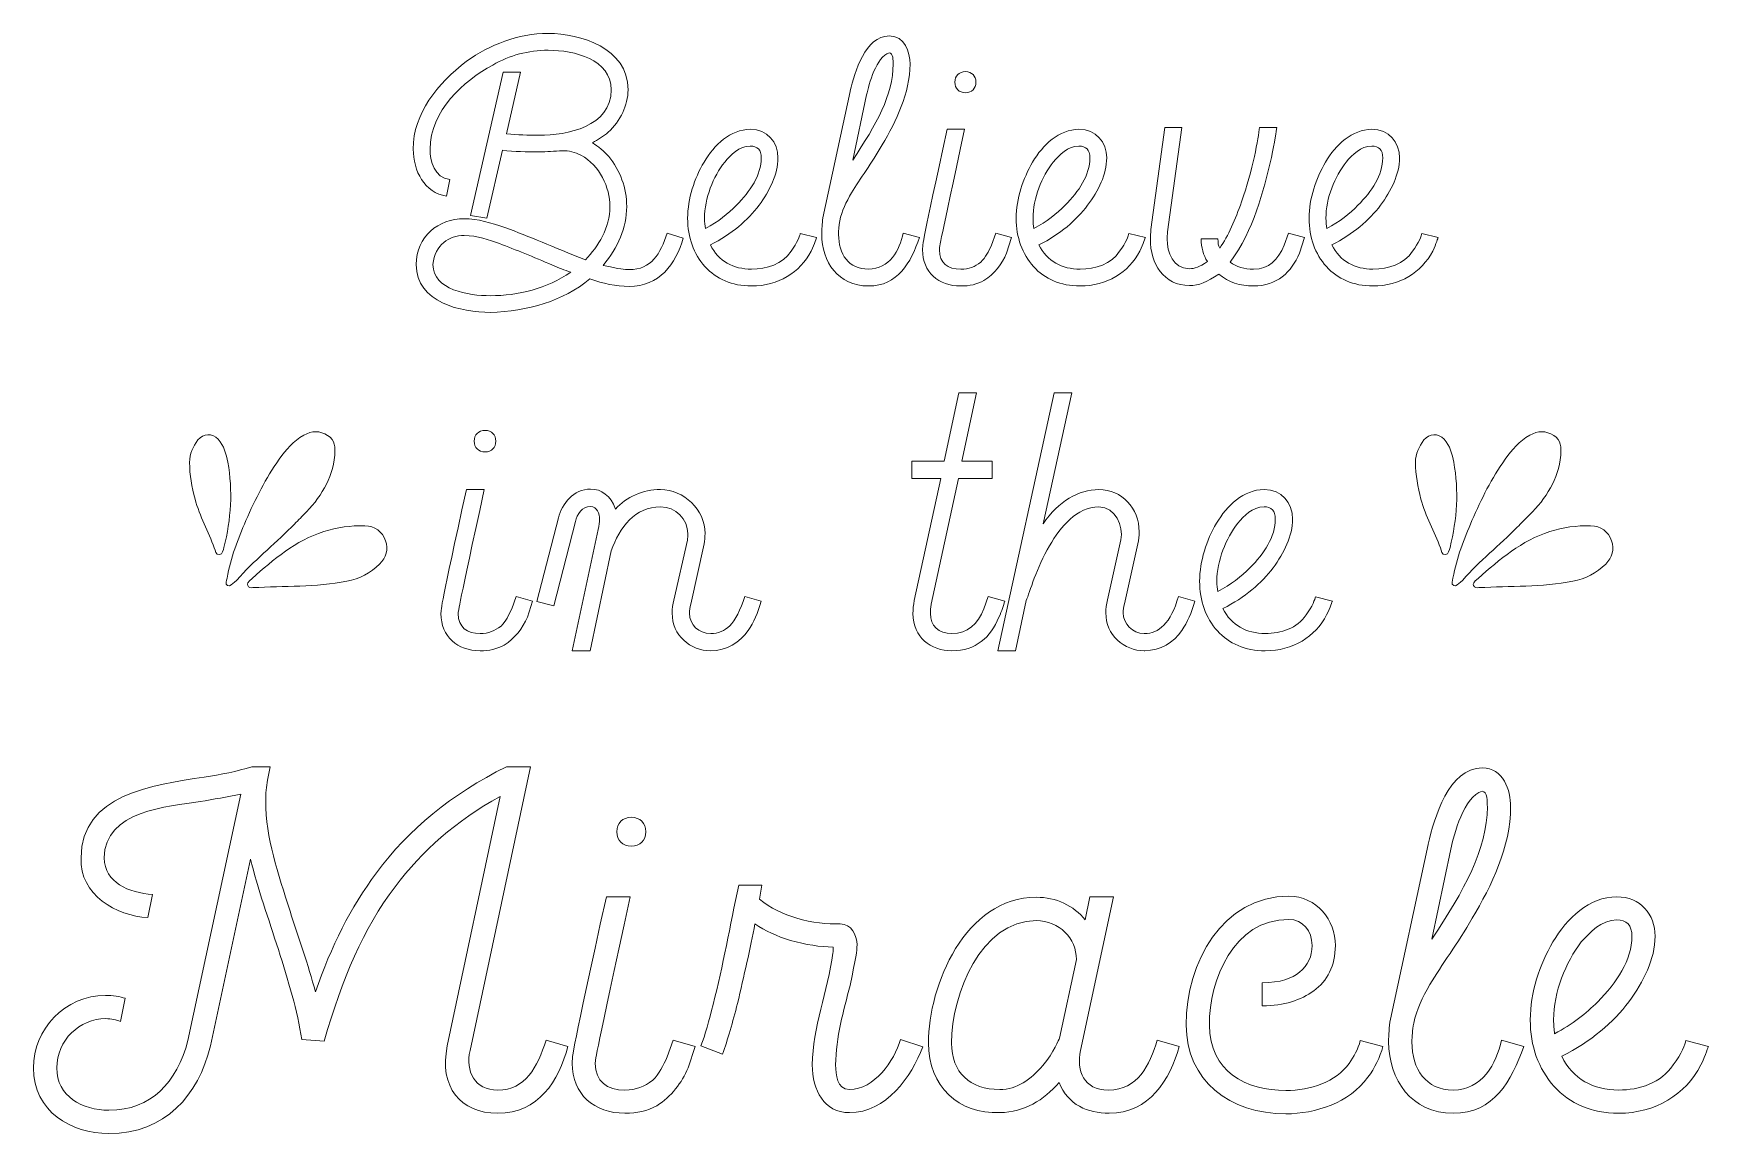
# Model space of a CAD drawing. Header units: inches. Extents: x 1.3 to 12.9, y -15.7 to -2.3.
# Drawn here: x 1.38 to 12.74, y -9.79 to -2.33 of the extents above; entities that cross this region are included whole.
import ezdxf

# ---------------------------------------------------------------- set-up
doc = ezdxf.new("R2010")
doc.units = ezdxf.units.IN
doc.header["$MEASUREMENT"] = 0
doc.layers.add('Layer 1', color=7, linetype='Continuous')

# ---------------------------------------------------------------- blocks, each defined once
blk = doc.blocks.new('block 2')
at = {"layer": 'Layer 1', "lineweight": 0}
for points, knots in [([(4.183, -3.434), (4.183, -3.434), (4.206, -3.32), (4.206, -3.32), (4.101, -3.311), (4.072, -3.194), (4.072, -3.115), (4.072, -2.858), (4.3, -2.65), (4.497, -2.545), (4.611, -2.479), (4.739, -2.445), (4.873, -2.445), (5.049, -2.445), (5.3, -2.505), (5.3, -2.713), (5.3, -2.964), (5.001, -3.021), (4.81, -3.021), (4.739, -3.021), (4.665, -3.018), (4.591, -3.012), (4.591, -3.012), (4.685, -2.593), (4.685, -2.593), (4.685, -2.593), (4.568, -2.593), (4.568, -2.593), (4.568, -2.593), (4.346, -3.565), (4.346, -3.565), (4.346, -3.565), (4.457, -3.584), (4.457, -3.584), (4.457, -3.584), (4.562, -3.123), (4.562, -3.123), (4.645, -3.132), (4.727, -3.134), (4.81, -3.134), (4.864, -3.134), (4.915, -3.129), (4.969, -3.126), (5.015, -3.123), (5.052, -3.137), (5.095, -3.157), (5.223, -3.226), (5.291, -3.374), (5.291, -3.505), (5.291, -3.65), (5.214, -3.772), (5.126, -3.866), (4.901, -3.778), (4.747, -3.707), (4.579, -3.647), (4.485, -3.616), (4.397, -3.587), (4.303, -3.587), (4.129, -3.587), (3.978, -3.707), (3.978, -3.898), (3.978, -4.157), (4.286, -4.222), (4.48, -4.222), (4.733, -4.214), (4.975, -4.146), (5.155, -3.995), (5.246, -4.026), (5.331, -4.046), (5.422, -4.046), (5.622, -4.046), (5.741, -3.895), (5.787, -3.718), (5.787, -3.718), (5.679, -3.684), (5.679, -3.684), (5.633, -3.824), (5.573, -3.932), (5.422, -3.932), (5.391, -3.932), (5.357, -3.929), (5.246, -3.903), (5.345, -3.781), (5.405, -3.65), (5.405, -3.505), (5.405, -3.379), (5.36, -3.257), (5.283, -3.166), (5.251, -3.129), (5.214, -3.097), (5.172, -3.072), (5.209, -3.052), (5.246, -3.029), (5.28, -3.001), (5.362, -2.924), (5.414, -2.818), (5.414, -2.713), (5.414, -2.428), (5.089, -2.331), (4.873, -2.331), (4.668, -2.331), (4.477, -2.408), (4.32, -2.519), (4.121, -2.673), (3.958, -2.872), (3.958, -3.115), (3.958, -3.263), (4.035, -3.411), (4.183, -3.434)], [0, 0, 0, 0, 1, 1, 1, 2, 2, 2, 3, 3, 3, 4, 4, 4, 5, 5, 5, 6, 6, 6, 7, 7, 7, 8, 8, 8, 9, 9, 9, 10, 10, 10, 11, 11, 11, 12, 12, 12, 13, 13, 13, 14, 14, 14, 15, 15, 15, 16, 16, 16, 17, 17, 17, 18, 18, 18, 19, 19, 19, 20, 20, 20, 21, 21, 21, 22, 22, 22, 23, 23, 23, 24, 24, 24, 25, 25, 25, 26, 26, 26, 27, 27, 27, 28, 28, 28, 29, 29, 29, 30, 30, 30, 31, 31, 31, 32, 32, 32, 33, 33, 33, 34, 34, 34, 35, 35, 35, 36, 36, 36, 36]), ([(4.48, -4.109), (4.334, -4.109), (4.092, -4.071), (4.092, -3.898), (4.104, -3.761), (4.203, -3.701), (4.303, -3.701), (4.394, -3.701), (4.471, -3.73), (4.542, -3.755), (4.653, -3.798), (4.773, -3.846), (4.901, -3.901), (4.944, -3.921), (4.984, -3.935), (5.026, -3.949), (4.864, -4.06), (4.67, -4.109), (4.48, -4.109)], [0, 0, 0, 0, 1, 1, 1, 2, 2, 2, 3, 3, 3, 4, 4, 4, 5, 5, 5, 6, 6, 6, 6])]:
    blk.add_open_spline(points, degree=3, knots=knots, dxfattribs=at)
blk = doc.blocks.new('block 3')
at = {"layer": 'Layer 1', "lineweight": 0}
for points, knots in [([(6.251, -4.043), (6.433, -4.043), (6.579, -3.952), (6.655, -3.807), (6.681, -3.752), (6.69, -3.718), (6.692, -3.715), (6.692, -3.715), (6.581, -3.687), (6.581, -3.687), (6.579, -3.701), (6.561, -3.752), (6.519, -3.807), (6.462, -3.895), (6.354, -3.929), (6.251, -3.929), (6.129, -3.929), (6.026, -3.875), (5.972, -3.764), (6.117, -3.693), (6.225, -3.596), (6.302, -3.496), (6.373, -3.396), (6.43, -3.288), (6.43, -3.174), (6.43, -3.069), (6.359, -2.981), (6.242, -2.981), (6.109, -2.981), (5.998, -3.086), (5.929, -3.203), (5.864, -3.314), (5.818, -3.451), (5.818, -3.584), (5.818, -3.715), (5.858, -3.824), (5.935, -3.912), (6.012, -3.995), (6.117, -4.043), (6.251, -4.043)], [0, 0, 0, 0, 1, 1, 1, 2, 2, 2, 3, 3, 3, 4, 4, 4, 5, 5, 5, 6, 6, 6, 7, 7, 7, 8, 8, 8, 9, 9, 9, 10, 10, 10, 11, 11, 11, 12, 12, 12, 13, 13, 13, 13]), ([(6.069, -3.203), (6.111, -3.154), (6.166, -3.095), (6.242, -3.095), (6.291, -3.095), (6.317, -3.12), (6.317, -3.174), (6.317, -3.291), (6.242, -3.402), (6.148, -3.496), (6.092, -3.553), (6.026, -3.607), (5.938, -3.653), (5.935, -3.633), (5.932, -3.61), (5.932, -3.584), (5.932, -3.448), (5.992, -3.302), (6.069, -3.203)], [0, 0, 0, 0, 1, 1, 1, 2, 2, 2, 3, 3, 3, 4, 4, 4, 5, 5, 5, 6, 6, 6, 6])]:
    blk.add_open_spline(points, degree=3, knots=knots, dxfattribs=at)
blk = doc.blocks.new('block 4')
at = {"layer": 'Layer 1', "lineweight": 0}
for points, knots in [([(7.043, -4.043), (7.245, -4.043), (7.328, -3.886), (7.39, -3.715), (7.39, -3.715), (7.279, -3.684), (7.279, -3.684), (7.256, -3.801), (7.185, -3.929), (7.043, -3.929), (6.909, -3.929), (6.841, -3.827), (6.841, -3.693), (6.841, -3.667), (6.843, -3.636), (6.849, -3.602), (6.863, -3.533), (6.892, -3.476), (6.929, -3.411), (6.986, -3.317), (7.066, -3.209), (7.137, -3.086), (7.231, -2.927), (7.325, -2.736), (7.325, -2.539), (7.325, -2.457), (7.291, -2.348), (7.185, -2.348), (7.02, -2.348), (6.952, -2.593), (6.92, -2.721), (6.92, -2.721), (6.92, -2.724), (6.92, -2.724), (6.92, -2.724), (6.735, -3.582), (6.735, -3.582), (6.729, -3.621), (6.727, -3.659), (6.727, -3.693), (6.727, -3.878), (6.838, -4.043), (7.043, -4.043)], [0, 0, 0, 0, 1, 1, 1, 2, 2, 2, 3, 3, 3, 4, 4, 4, 5, 5, 5, 6, 6, 6, 7, 7, 7, 8, 8, 8, 9, 9, 9, 10, 10, 10, 11, 11, 11, 12, 12, 12, 13, 13, 13, 14, 14, 14, 14]), ([(7.031, -2.747), (7.046, -2.679), (7.097, -2.485), (7.185, -2.462), (7.211, -2.462), (7.211, -2.516), (7.211, -2.539), (7.211, -2.747), (7.097, -2.949), (6.937, -3.189), (6.937, -3.189), (7.031, -2.747), (7.031, -2.747)], [0, 0, 0, 0, 1, 1, 1, 2, 2, 2, 3, 3, 3, 4, 4, 4, 4])]:
    blk.add_open_spline(points, degree=3, knots=knots, dxfattribs=at)
blk = doc.blocks.new('block 5')
at = {"layer": 'Layer 1', "lineweight": 0}
for points, knots in [([(8.478, -4.043), (8.66, -4.043), (8.806, -3.952), (8.883, -3.807), (8.908, -3.752), (8.917, -3.718), (8.92, -3.715), (8.92, -3.715), (8.808, -3.687), (8.808, -3.687), (8.806, -3.701), (8.789, -3.752), (8.746, -3.807), (8.689, -3.895), (8.581, -3.929), (8.478, -3.929), (8.356, -3.929), (8.253, -3.875), (8.199, -3.764), (8.344, -3.693), (8.452, -3.596), (8.529, -3.496), (8.601, -3.396), (8.658, -3.288), (8.658, -3.174), (8.658, -3.069), (8.586, -2.981), (8.47, -2.981), (8.336, -2.981), (8.225, -3.086), (8.156, -3.203), (8.091, -3.314), (8.045, -3.451), (8.045, -3.584), (8.045, -3.715), (8.085, -3.824), (8.162, -3.912), (8.239, -3.995), (8.344, -4.043), (8.478, -4.043)], [0, 0, 0, 0, 1, 1, 1, 2, 2, 2, 3, 3, 3, 4, 4, 4, 5, 5, 5, 6, 6, 6, 7, 7, 7, 8, 8, 8, 9, 9, 9, 10, 10, 10, 11, 11, 11, 12, 12, 12, 13, 13, 13, 13]), ([(8.296, -3.203), (8.339, -3.154), (8.393, -3.095), (8.47, -3.095), (8.518, -3.095), (8.544, -3.12), (8.544, -3.174), (8.544, -3.291), (8.47, -3.402), (8.376, -3.496), (8.319, -3.553), (8.253, -3.607), (8.165, -3.653), (8.162, -3.633), (8.159, -3.61), (8.159, -3.584), (8.159, -3.448), (8.219, -3.302), (8.296, -3.203)], [0, 0, 0, 0, 1, 1, 1, 2, 2, 2, 3, 3, 3, 4, 4, 4, 5, 5, 5, 6, 6, 6, 6])]:
    blk.add_open_spline(points, degree=3, knots=knots, dxfattribs=at)
blk = doc.blocks.new('block 6')
at = {"layer": 'Layer 1', "lineweight": 0}
for points, knots in [([(10.463, -4.043), (10.645, -4.043), (10.791, -3.952), (10.868, -3.807), (10.893, -3.752), (10.902, -3.718), (10.905, -3.715), (10.905, -3.715), (10.793, -3.687), (10.793, -3.687), (10.791, -3.701), (10.774, -3.752), (10.731, -3.807), (10.674, -3.895), (10.566, -3.929), (10.463, -3.929), (10.341, -3.929), (10.238, -3.875), (10.184, -3.764), (10.329, -3.693), (10.437, -3.596), (10.514, -3.496), (10.586, -3.396), (10.643, -3.288), (10.643, -3.174), (10.643, -3.069), (10.571, -2.981), (10.455, -2.981), (10.321, -2.981), (10.21, -3.086), (10.141, -3.203), (10.076, -3.314), (10.03, -3.451), (10.03, -3.584), (10.03, -3.715), (10.07, -3.824), (10.147, -3.912), (10.224, -3.995), (10.329, -4.043), (10.463, -4.043)], [0, 0, 0, 0, 1, 1, 1, 2, 2, 2, 3, 3, 3, 4, 4, 4, 5, 5, 5, 6, 6, 6, 7, 7, 7, 8, 8, 8, 9, 9, 9, 10, 10, 10, 11, 11, 11, 12, 12, 12, 13, 13, 13, 13]), ([(10.281, -3.203), (10.324, -3.154), (10.378, -3.095), (10.455, -3.095), (10.503, -3.095), (10.529, -3.12), (10.529, -3.174), (10.529, -3.291), (10.455, -3.402), (10.361, -3.496), (10.304, -3.553), (10.238, -3.607), (10.15, -3.653), (10.147, -3.633), (10.144, -3.61), (10.144, -3.584), (10.144, -3.448), (10.204, -3.302), (10.281, -3.203)], [0, 0, 0, 0, 1, 1, 1, 2, 2, 2, 3, 3, 3, 4, 4, 4, 5, 5, 5, 6, 6, 6, 6])]:
    blk.add_open_spline(points, degree=3, knots=knots, dxfattribs=at)
blk = doc.blocks.new('block 7')
at = {"layer": 'Layer 1', "lineweight": 0}
for points, knots in [([(9.733, -6.399), (9.607, -6.399), (9.502, -6.343), (9.446, -6.229), (9.596, -6.156), (9.707, -6.056), (9.786, -5.954), (9.859, -5.851), (9.918, -5.74), (9.918, -5.623), (9.918, -5.514), (9.845, -5.423), (9.725, -5.423), (9.587, -5.423), (9.473, -5.532), (9.402, -5.652), (9.335, -5.766), (9.288, -5.907), (9.288, -6.044), (9.288, -6.179), (9.329, -6.291), (9.408, -6.381), (9.487, -6.466), (9.596, -6.516), (9.733, -6.516), (9.921, -6.516), (10.07, -6.422), (10.149, -6.273), (10.176, -6.217), (10.185, -6.182), (10.188, -6.179), (10.188, -6.179), (10.073, -6.15), (10.073, -6.15), (10.07, -6.165), (10.053, -6.217), (10.009, -6.273), (9.95, -6.364), (9.839, -6.399), (9.733, -6.399)], [0, 0, 0, 0, 1, 1, 1, 2, 2, 2, 3, 3, 3, 4, 4, 4, 5, 5, 5, 6, 6, 6, 7, 7, 7, 8, 8, 8, 9, 9, 9, 10, 10, 10, 11, 11, 11, 12, 12, 12, 13, 13, 13, 13]), ([(9.411, -6.115), (9.408, -6.094), (9.405, -6.071), (9.405, -6.044), (9.405, -5.904), (9.467, -5.754), (9.546, -5.652), (9.59, -5.602), (9.645, -5.54), (9.725, -5.54), (9.774, -5.54), (9.801, -5.567), (9.801, -5.623), (9.801, -5.743), (9.725, -5.857), (9.628, -5.954), (9.569, -6.012), (9.502, -6.068), (9.411, -6.115)], [0, 0, 0, 0, 1, 1, 1, 2, 2, 2, 3, 3, 3, 4, 4, 4, 5, 5, 5, 6, 6, 6, 6])]:
    blk.add_open_spline(points, degree=3, knots=knots, dxfattribs=at)
blk = doc.blocks.new('block 8')
at = {"layer": 'Layer 1', "lineweight": 0}
for points, knots in [([(9.15, -9.198), (9.15, -9.198), (9, -9.155), (9, -9.155), (8.949, -9.324), (8.87, -9.494), (8.67, -9.494), (8.5, -9.494), (8.453, -9.364), (8.481, -9.226), (8.481, -9.226), (8.705, -8.184), (8.705, -8.184), (8.705, -8.184), (8.544, -8.184), (8.544, -8.184), (8.544, -8.184), (8.512, -8.341), (8.512, -8.341), (8.438, -8.243), (8.312, -8.187), (8.182, -8.187), (7.698, -8.187), (7.45, -8.785), (7.45, -9.175), (7.45, -9.47), (7.655, -9.659), (7.934, -9.647), (8.103, -9.643), (8.229, -9.564), (8.335, -9.442), (8.398, -9.596), (8.528, -9.651), (8.674, -9.651), (8.949, -9.651), (9.087, -9.423), (9.15, -9.198)], [0, 0, 0, 0, 1, 1, 1, 2, 2, 2, 3, 3, 3, 4, 4, 4, 5, 5, 5, 6, 6, 6, 7, 7, 7, 8, 8, 8, 9, 9, 9, 10, 10, 10, 11, 11, 11, 12, 12, 12, 12]), ([(8.339, -9.143), (8.335, -9.147), (8.3, -9.238), (8.225, -9.328), (8.146, -9.423), (8.048, -9.49), (7.934, -9.49), (7.729, -9.49), (7.607, -9.375), (7.607, -9.175), (7.607, -8.844), (7.804, -8.345), (8.182, -8.345), (8.335, -8.345), (8.453, -8.467), (8.453, -8.608), (8.453, -8.608), (8.339, -9.143), (8.339, -9.143)], [0, 0, 0, 0, 1, 1, 1, 2, 2, 2, 3, 3, 3, 4, 4, 4, 5, 5, 5, 6, 6, 6, 6])]:
    blk.add_open_spline(points, degree=3, knots=knots, dxfattribs=at)
blk = doc.blocks.new('block 9')
at = {"layer": 'Layer 1', "lineweight": 0}
for points, knots in [([(10.849, -8.778), (10.927, -8.648), (11.038, -8.498), (11.136, -8.329), (11.266, -8.109), (11.396, -7.845), (11.396, -7.574), (11.396, -7.46), (11.348, -7.31), (11.203, -7.31), (10.975, -7.31), (10.88, -7.649), (10.837, -7.826), (10.837, -7.826), (10.837, -7.83), (10.837, -7.83), (10.837, -7.83), (10.581, -9.014), (10.581, -9.014), (10.573, -9.069), (10.569, -9.12), (10.569, -9.167), (10.569, -9.423), (10.723, -9.651), (11.006, -9.651), (11.285, -9.651), (11.4, -9.434), (11.486, -9.198), (11.486, -9.198), (11.333, -9.155), (11.333, -9.155), (11.301, -9.316), (11.203, -9.494), (11.006, -9.494), (10.821, -9.494), (10.727, -9.352), (10.727, -9.167), (10.727, -9.132), (10.731, -9.088), (10.739, -9.041), (10.758, -8.947), (10.798, -8.868), (10.849, -8.778)], [0, 0, 0, 0, 1, 1, 1, 2, 2, 2, 3, 3, 3, 4, 4, 4, 5, 5, 5, 6, 6, 6, 7, 7, 7, 8, 8, 8, 9, 9, 9, 10, 10, 10, 11, 11, 11, 12, 12, 12, 13, 13, 13, 14, 14, 14, 14]), ([(10.99, -7.861), (11.01, -7.767), (11.081, -7.499), (11.203, -7.468), (11.238, -7.468), (11.238, -7.542), (11.238, -7.574), (11.238, -7.861), (11.081, -8.14), (10.861, -8.471), (10.861, -8.471), (10.99, -7.861), (10.99, -7.861)], [0, 0, 0, 0, 1, 1, 1, 2, 2, 2, 3, 3, 3, 4, 4, 4, 4])]:
    blk.add_open_spline(points, degree=3, knots=knots, dxfattribs=at)
blk = doc.blocks.new('block 10')
at = {"layer": 'Layer 1', "lineweight": 0}
for points, knots in [([(11.683, -8.49), (11.592, -8.644), (11.529, -8.833), (11.529, -9.018), (11.529, -9.198), (11.584, -9.348), (11.691, -9.47), (11.797, -9.584), (11.942, -9.651), (12.127, -9.651), (12.379, -9.651), (12.58, -9.525), (12.686, -9.324), (12.721, -9.25), (12.733, -9.202), (12.737, -9.198), (12.737, -9.198), (12.583, -9.159), (12.583, -9.159), (12.58, -9.179), (12.556, -9.25), (12.497, -9.324), (12.418, -9.446), (12.269, -9.494), (12.127, -9.494), (11.958, -9.494), (11.816, -9.419), (11.742, -9.265), (11.942, -9.167), (12.092, -9.033), (12.198, -8.896), (12.296, -8.758), (12.375, -8.608), (12.375, -8.451), (12.375, -8.305), (12.277, -8.184), (12.115, -8.184), (11.93, -8.184), (11.777, -8.329), (11.683, -8.49)], [0, 0, 0, 0, 1, 1, 1, 2, 2, 2, 3, 3, 3, 4, 4, 4, 5, 5, 5, 6, 6, 6, 7, 7, 7, 8, 8, 8, 9, 9, 9, 10, 10, 10, 11, 11, 11, 12, 12, 12, 13, 13, 13, 13]), ([(12.115, -8.341), (12.182, -8.341), (12.218, -8.376), (12.218, -8.451), (12.218, -8.612), (12.115, -8.766), (11.986, -8.896), (11.907, -8.974), (11.816, -9.049), (11.694, -9.112), (11.691, -9.084), (11.687, -9.053), (11.687, -9.018), (11.687, -8.829), (11.769, -8.628), (11.875, -8.49), (11.934, -8.424), (12.009, -8.341), (12.115, -8.341)], [0, 0, 0, 0, 1, 1, 1, 2, 2, 2, 3, 3, 3, 4, 4, 4, 5, 5, 5, 6, 6, 6, 6])]:
    blk.add_open_spline(points, degree=3, knots=knots, dxfattribs=at)

msp = doc.modelspace()

# ---------------------------------------------------------------- linework, layer by layer
at = {"layer": 'Layer 1', "lineweight": 0}
for points, knots in [([(7.629, -2.662), (7.629, -2.619), (7.658, -2.59), (7.701, -2.59), (7.743, -2.59), (7.772, -2.619), (7.772, -2.662), (7.772, -2.704), (7.743, -2.733), (7.701, -2.733), (7.658, -2.733), (7.629, -2.704), (7.629, -2.662)], [0, 0, 0, 0, 1, 1, 1, 2, 2, 2, 3, 3, 3, 4, 4, 4, 4]), ([(7.41, -3.798), (7.41, -3.77), (7.41, -3.741), (7.578, -2.981), (7.578, -2.981), (7.695, -2.981), (7.695, -2.981), (7.527, -3.758), (7.524, -3.778), (7.524, -3.798), (7.524, -3.889), (7.581, -3.929), (7.669, -3.929), (7.726, -3.929), (7.763, -3.912), (7.806, -3.881), (7.837, -3.849), (7.857, -3.809), (7.877, -3.767), (7.877, -3.767), (7.906, -3.684), (7.906, -3.684), (7.906, -3.684), (8.014, -3.715), (8.014, -3.715), (8.014, -3.715), (7.98, -3.821), (7.98, -3.821), (7.948, -3.892), (7.897, -3.963), (7.826, -4.006), (7.78, -4.032), (7.729, -4.043), (7.669, -4.043), (7.518, -4.043), (7.41, -3.949), (7.41, -3.798)], [0, 0, 0, 0, 1, 1, 1, 2, 2, 2, 3, 3, 3, 4, 4, 4, 5, 5, 5, 6, 6, 6, 7, 7, 7, 8, 8, 8, 9, 9, 9, 10, 10, 10, 11, 11, 11, 12, 12, 12, 12]), ([(8.954, -3.724), (8.954, -3.704), (8.957, -3.684), (8.957, -3.661), (8.957, -3.661), (9.053, -2.969), (9.053, -2.969), (9.053, -2.969), (9.167, -2.969), (9.167, -2.969), (9.167, -2.969), (9.07, -3.676), (9.07, -3.676), (9.07, -3.696), (9.068, -3.71), (9.068, -3.724), (9.068, -3.815), (9.105, -3.926), (9.219, -3.926), (9.253, -3.926), (9.287, -3.915), (9.341, -3.878), (9.313, -3.832), (9.298, -3.781), (9.298, -3.724), (9.298, -3.724), (9.412, -3.724), (9.412, -3.724), (9.412, -3.75), (9.415, -3.77), (9.424, -3.787), (9.483, -3.704), (9.529, -3.59), (9.572, -3.473), (9.649, -3.26), (9.686, -3.035), (9.694, -2.969), (9.694, -2.969), (9.811, -2.969), (9.811, -2.969), (9.808, -2.989), (9.797, -3.069), (9.774, -3.171), (9.72, -3.411), (9.654, -3.661), (9.495, -3.881), (9.538, -3.912), (9.589, -3.929), (9.654, -3.929), (9.757, -3.929), (9.819, -3.866), (9.862, -3.767), (9.862, -3.767), (9.891, -3.684), (9.891, -3.684), (9.891, -3.684), (9.999, -3.715), (9.999, -3.715), (9.999, -3.715), (9.965, -3.821), (9.965, -3.821), (9.911, -3.949), (9.811, -4.043), (9.654, -4.043), (9.56, -4.043), (9.483, -4.017), (9.418, -3.963), (9.338, -4.017), (9.284, -4.04), (9.219, -4.04), (9.045, -4.04), (8.954, -3.892), (8.954, -3.724)], [0, 0, 0, 0, 1, 1, 1, 2, 2, 2, 3, 3, 3, 4, 4, 4, 5, 5, 5, 6, 6, 6, 7, 7, 7, 8, 8, 8, 9, 9, 9, 10, 10, 10, 11, 11, 11, 12, 12, 12, 13, 13, 13, 14, 14, 14, 15, 15, 15, 16, 16, 16, 17, 17, 17, 18, 18, 18, 19, 19, 19, 20, 20, 20, 21, 21, 21, 22, 22, 22, 23, 23, 23, 24, 24, 24, 24]), ([(7.776, -4.767), (7.776, -4.767), (7.676, -5.23), (7.676, -5.23), (7.676, -5.23), (7.882, -5.23), (7.882, -5.23), (7.882, -5.23), (7.882, -5.347), (7.882, -5.347), (7.882, -5.347), (7.653, -5.347), (7.653, -5.347), (7.653, -5.347), (7.468, -6.2), (7.468, -6.2), (7.468, -6.2), (7.468, -6.203), (7.468, -6.203), (7.466, -6.223), (7.463, -6.244), (7.463, -6.264), (7.463, -6.346), (7.518, -6.399), (7.609, -6.399), (7.717, -6.399), (7.782, -6.335), (7.826, -6.232), (7.826, -6.232), (7.855, -6.147), (7.855, -6.147), (7.855, -6.147), (7.967, -6.179), (7.967, -6.179), (7.958, -6.211), (7.949, -6.244), (7.928, -6.288), (7.87, -6.425), (7.773, -6.516), (7.609, -6.516), (7.466, -6.516), (7.345, -6.425), (7.345, -6.264), (7.345, -6.235), (7.348, -6.206), (7.354, -6.176), (7.354, -6.176), (7.533, -5.347), (7.533, -5.347), (7.533, -5.347), (7.337, -5.347), (7.337, -5.347), (7.337, -5.347), (7.337, -5.23), (7.337, -5.23), (7.337, -5.23), (7.556, -5.23), (7.556, -5.23), (7.556, -5.23), (7.656, -4.767), (7.656, -4.767), (7.656, -4.767), (7.776, -4.767), (7.776, -4.767)], [0, 0, 0, 0, 1, 1, 1, 2, 2, 2, 3, 3, 3, 4, 4, 4, 5, 5, 5, 6, 6, 6, 7, 7, 7, 8, 8, 8, 9, 9, 9, 10, 10, 10, 11, 11, 11, 12, 12, 12, 13, 13, 13, 14, 14, 14, 15, 15, 15, 16, 16, 16, 17, 17, 17, 18, 18, 18, 19, 19, 19, 20, 20, 20, 21, 21, 21, 21]), ([(9.168, -6.378), (9.109, -6.461), (9.024, -6.513), (8.916, -6.516), (8.916, -6.516), (8.913, -6.516), (8.913, -6.516), (8.775, -6.516), (8.652, -6.408), (8.652, -6.258), (8.652, -6.232), (8.655, -6.203), (8.664, -6.17), (8.664, -6.17), (8.755, -5.763), (8.755, -5.763), (8.769, -5.672), (8.722, -5.54), (8.605, -5.54), (8.456, -5.54), (8.345, -5.675), (8.271, -5.804), (8.183, -5.954), (8.136, -6.118), (8.113, -6.176), (8.113, -6.176), (8.04, -6.516), (8.04, -6.516), (8.04, -6.516), (7.92, -6.516), (7.92, -6.516), (7.92, -6.516), (8.303, -4.767), (8.303, -4.767), (8.303, -4.767), (8.421, -4.767), (8.421, -4.767), (8.421, -4.767), (8.227, -5.655), (8.227, -5.655), (8.33, -5.502), (8.468, -5.423), (8.605, -5.423), (8.761, -5.423), (8.878, -5.549), (8.878, -5.71), (8.878, -5.737), (8.875, -5.763), (8.869, -5.79), (8.869, -5.79), (8.778, -6.197), (8.778, -6.197), (8.772, -6.22), (8.769, -6.241), (8.769, -6.258), (8.772, -6.332), (8.831, -6.399), (8.913, -6.399), (8.963, -6.399), (9.007, -6.381), (9.045, -6.343), (9.086, -6.302), (9.118, -6.238), (9.144, -6.147), (9.144, -6.147), (9.256, -6.179), (9.256, -6.179), (9.232, -6.258), (9.206, -6.323), (9.168, -6.378)], [0, 0, 0, 0, 1, 1, 1, 2, 2, 2, 3, 3, 3, 4, 4, 4, 5, 5, 5, 6, 6, 6, 7, 7, 7, 8, 8, 8, 9, 9, 9, 10, 10, 10, 11, 11, 11, 12, 12, 12, 13, 13, 13, 14, 14, 14, 15, 15, 15, 16, 16, 16, 17, 17, 17, 18, 18, 18, 19, 19, 19, 20, 20, 20, 21, 21, 21, 22, 22, 22, 23, 23, 23, 23]), ([(2.479, -5.488), (2.456, -5.406), (2.443, -5.324), (2.442, -5.239), (2.442, -5.182), (2.465, -5.131), (2.499, -5.087), (2.534, -5.041), (2.597, -5.04), (2.637, -5.081), (2.676, -5.126), (2.69, -5.183), (2.701, -5.238), (2.737, -5.432), (2.723, -5.624), (2.675, -5.815), (2.67, -5.834), (2.666, -5.861), (2.645, -5.864), (2.62, -5.866), (2.617, -5.837), (2.61, -5.819), (2.569, -5.708), (2.511, -5.604), (2.479, -5.488)], [0, 0, 0, 0, 1, 1, 1, 2, 2, 2, 3, 3, 3, 4, 4, 4, 5, 5, 5, 6, 6, 6, 7, 7, 7, 8, 8, 8, 8]), ([(2.696, -6.023), (2.721, -5.887), (2.769, -5.759), (2.824, -5.633), (2.888, -5.488), (2.958, -5.346), (3.05, -5.217), (3.095, -5.153), (3.146, -5.095), (3.216, -5.055), (3.27, -5.023), (3.326, -5.023), (3.378, -5.056), (3.429, -5.087), (3.43, -5.14), (3.426, -5.191), (3.41, -5.354), (3.327, -5.483), (3.214, -5.595), (3.186, -5.623), (3.159, -5.651), (3.132, -5.679), (3.011, -5.8), (2.875, -5.907), (2.763, -6.037), (2.758, -6.042), (2.752, -6.047), (2.747, -6.05), (2.732, -6.06), (2.719, -6.083), (2.7, -6.073), (2.68, -6.063), (2.693, -6.04), (2.696, -6.023)], [0, 0, 0, 0, 1, 1, 1, 2, 2, 2, 3, 3, 3, 4, 4, 4, 5, 5, 5, 6, 6, 6, 7, 7, 7, 8, 8, 8, 9, 9, 9, 10, 10, 10, 11, 11, 11, 11]), ([(4.445, -5.168), (4.401, -5.168), (4.371, -5.139), (4.371, -5.095), (4.371, -5.051), (4.401, -5.022), (4.445, -5.022), (4.489, -5.022), (4.518, -5.051), (4.518, -5.095), (4.518, -5.139), (4.489, -5.168), (4.445, -5.168)], [0, 0, 0, 0, 1, 1, 1, 2, 2, 2, 3, 3, 3, 4, 4, 4, 4]), ([(10.946, -5.081), (10.985, -5.126), (11, -5.183), (11.01, -5.238), (11.047, -5.432), (11.032, -5.624), (10.985, -5.815), (10.98, -5.834), (10.975, -5.861), (10.954, -5.864), (10.929, -5.866), (10.926, -5.837), (10.92, -5.819), (10.878, -5.708), (10.82, -5.604), (10.788, -5.488), (10.765, -5.406), (10.752, -5.324), (10.751, -5.239), (10.751, -5.182), (10.774, -5.131), (10.808, -5.087), (10.843, -5.041), (10.906, -5.04), (10.946, -5.081)], [0, 0, 0, 0, 1, 1, 1, 2, 2, 2, 3, 3, 3, 4, 4, 4, 5, 5, 5, 6, 6, 6, 7, 7, 7, 8, 8, 8, 8]), ([(11.005, -6.023), (11.03, -5.887), (11.079, -5.759), (11.134, -5.633), (11.197, -5.488), (11.267, -5.346), (11.359, -5.217), (11.405, -5.153), (11.456, -5.095), (11.525, -5.055), (11.58, -5.023), (11.635, -5.023), (11.688, -5.056), (11.738, -5.087), (11.74, -5.14), (11.735, -5.191), (11.72, -5.354), (11.636, -5.483), (11.523, -5.595), (11.495, -5.623), (11.468, -5.651), (11.441, -5.679), (11.32, -5.8), (11.184, -5.907), (11.072, -6.037), (11.067, -6.042), (11.062, -6.047), (11.056, -6.05), (11.041, -6.06), (11.029, -6.083), (11.01, -6.073), (10.989, -6.063), (11.002, -6.04), (11.005, -6.023)], [0, 0, 0, 0, 1, 1, 1, 2, 2, 2, 3, 3, 3, 4, 4, 4, 5, 5, 5, 6, 6, 6, 7, 7, 7, 8, 8, 8, 9, 9, 9, 10, 10, 10, 11, 11, 11, 11]), ([(4.319, -5.423), (4.319, -5.423), (4.439, -5.423), (4.439, -5.423), (4.266, -6.223), (4.263, -6.244), (4.263, -6.264), (4.263, -6.358), (4.322, -6.399), (4.412, -6.399), (4.471, -6.399), (4.509, -6.381), (4.553, -6.349), (4.585, -6.317), (4.606, -6.276), (4.626, -6.232), (4.626, -6.232), (4.656, -6.147), (4.656, -6.147), (4.656, -6.147), (4.767, -6.179), (4.767, -6.179), (4.767, -6.179), (4.732, -6.288), (4.732, -6.288), (4.7, -6.361), (4.647, -6.434), (4.574, -6.478), (4.527, -6.504), (4.474, -6.516), (4.412, -6.516), (4.257, -6.516), (4.146, -6.42), (4.146, -6.264), (4.146, -6.235), (4.146, -6.206), (4.319, -5.423)], [0, 0, 0, 0, 1, 1, 1, 2, 2, 2, 3, 3, 3, 4, 4, 4, 5, 5, 5, 6, 6, 6, 7, 7, 7, 8, 8, 8, 9, 9, 9, 10, 10, 10, 11, 11, 11, 12, 12, 12, 12]), ([(5.974, -6.516), (5.836, -6.516), (5.713, -6.411), (5.713, -6.261), (5.713, -6.229), (5.716, -6.2), (5.725, -6.173), (5.725, -6.173), (5.816, -5.766), (5.816, -5.766), (5.816, -5.766), (5.816, -5.763), (5.816, -5.763), (5.819, -5.754), (5.819, -5.74), (5.819, -5.722), (5.819, -5.625), (5.737, -5.54), (5.634, -5.54), (5.461, -5.54), (5.356, -5.678), (5.3, -5.839), (5.3, -5.839), (5.157, -6.516), (5.157, -6.516), (5.157, -6.516), (5.036, -6.516), (5.036, -6.516), (5.036, -6.516), (5.212, -5.693), (5.212, -5.693), (5.218, -5.666), (5.221, -5.643), (5.221, -5.623), (5.221, -5.59), (5.204, -5.538), (5.16, -5.538), (5.104, -5.538), (5.069, -5.59), (5.057, -5.64), (5.057, -5.64), (4.91, -6.211), (4.91, -6.211), (4.91, -6.211), (4.796, -6.182), (4.796, -6.182), (4.796, -6.182), (4.943, -5.614), (4.943, -5.614), (4.966, -5.52), (5.045, -5.42), (5.16, -5.42), (5.233, -5.42), (5.297, -5.464), (5.329, -5.555), (5.403, -5.473), (5.514, -5.423), (5.634, -5.423), (5.79, -5.423), (5.936, -5.558), (5.936, -5.722), (5.936, -5.746), (5.933, -5.769), (5.93, -5.792), (5.93, -5.792), (5.839, -6.2), (5.839, -6.2), (5.833, -6.223), (5.831, -6.244), (5.831, -6.261), (5.831, -6.34), (5.892, -6.399), (5.974, -6.399), (6.024, -6.399), (6.068, -6.381), (6.103, -6.346), (6.141, -6.308), (6.176, -6.241), (6.206, -6.147), (6.206, -6.147), (6.317, -6.179), (6.317, -6.179), (6.294, -6.258), (6.264, -6.326), (6.229, -6.378), (6.17, -6.458), (6.083, -6.516), (5.974, -6.516)], [0, 0, 0, 0, 1, 1, 1, 2, 2, 2, 3, 3, 3, 4, 4, 4, 5, 5, 5, 6, 6, 6, 7, 7, 7, 8, 8, 8, 9, 9, 9, 10, 10, 10, 11, 11, 11, 12, 12, 12, 13, 13, 13, 14, 14, 14, 15, 15, 15, 16, 16, 16, 17, 17, 17, 18, 18, 18, 19, 19, 19, 20, 20, 20, 21, 21, 21, 22, 22, 22, 23, 23, 23, 24, 24, 24, 25, 25, 25, 26, 26, 26, 27, 27, 27, 28, 28, 28, 29, 29, 29, 29]), ([(3.352, -5.708), (3.443, -5.68), (3.534, -5.666), (3.629, -5.668), (3.699, -5.67), (3.748, -5.709), (3.771, -5.77), (3.792, -5.827), (3.775, -5.884), (3.73, -5.928), (3.669, -5.989), (3.594, -6.027), (3.508, -6.044), (3.298, -6.086), (3.084, -6.077), (2.871, -6.088), (2.858, -6.089), (2.843, -6.089), (2.836, -6.074), (2.83, -6.061), (2.835, -6.053), (2.866, -6.025), (3.013, -5.897), (3.159, -5.769), (3.352, -5.708)], [0, 0, 0, 0, 1, 1, 1, 2, 2, 2, 3, 3, 3, 4, 4, 4, 5, 5, 5, 6, 6, 6, 7, 7, 7, 8, 8, 8, 8]), ([(11.661, -5.708), (11.752, -5.68), (11.843, -5.666), (11.938, -5.668), (12.009, -5.67), (12.057, -5.709), (12.08, -5.77), (12.101, -5.827), (12.084, -5.884), (12.04, -5.928), (11.978, -5.989), (11.903, -6.027), (11.818, -6.044), (11.607, -6.086), (11.393, -6.077), (11.181, -6.088), (11.167, -6.089), (11.152, -6.089), (11.145, -6.074), (11.139, -6.061), (11.144, -6.053), (11.175, -6.025), (11.322, -5.897), (11.469, -5.769), (11.661, -5.708)], [0, 0, 0, 0, 1, 1, 1, 2, 2, 2, 3, 3, 3, 4, 4, 4, 5, 5, 5, 6, 6, 6, 7, 7, 7, 8, 8, 8, 8]), ([(1.384, -9.344), (1.384, -9.084), (1.597, -8.852), (1.872, -8.852), (1.923, -8.852), (1.971, -8.86), (2.006, -8.872), (2.006, -8.872), (1.974, -9.029), (1.974, -9.029), (1.947, -9.018), (1.915, -9.01), (1.872, -9.01), (1.699, -9.01), (1.542, -9.155), (1.542, -9.344), (1.542, -9.537), (1.715, -9.631), (1.896, -9.631), (2.183, -9.631), (2.356, -9.442), (2.431, -9.159), (2.431, -9.159), (2.789, -7.487), (2.789, -7.487), (2.698, -7.507), (2.604, -7.523), (2.513, -7.538), (2.297, -7.57), (1.864, -7.601), (1.864, -7.92), (1.864, -8.089), (2.033, -8.156), (2.191, -8.168), (2.191, -8.168), (2.159, -8.325), (2.159, -8.325), (1.947, -8.313), (1.695, -8.172), (1.707, -7.92), (1.707, -7.491), (2.191, -7.424), (2.541, -7.373), (2.655, -7.354), (2.765, -7.334), (2.864, -7.302), (2.864, -7.302), (2.989, -7.302), (2.989, -7.302), (2.989, -7.302), (2.97, -7.393), (2.97, -7.393), (2.962, -7.436), (2.958, -7.483), (2.958, -7.534), (2.958, -7.786), (3.044, -8.026), (3.123, -8.282), (3.182, -8.459), (3.245, -8.644), (3.296, -8.829), (3.402, -8.518), (3.532, -8.258), (3.709, -8.022), (3.926, -7.727), (4.217, -7.487), (4.59, -7.302), (4.59, -7.302), (4.752, -7.302), (4.752, -7.302), (4.752, -7.302), (4.343, -9.226), (4.343, -9.226), (4.311, -9.368), (4.374, -9.494), (4.531, -9.494), (4.72, -9.494), (4.799, -9.34), (4.858, -9.155), (4.858, -9.155), (5.007, -9.198), (5.007, -9.198), (4.944, -9.434), (4.807, -9.651), (4.531, -9.651), (4.28, -9.651), (4.13, -9.474), (4.189, -9.195), (4.189, -9.195), (4.547, -7.503), (4.547, -7.503), (4.244, -7.672), (4.02, -7.869), (3.835, -8.117), (3.619, -8.4), (3.477, -8.738), (3.355, -9.163), (3.355, -9.163), (3.202, -9.151), (3.202, -9.151), (3.174, -8.958), (3.111, -8.75), (3.044, -8.542), (2.978, -8.333), (2.903, -8.128), (2.856, -7.928), (2.856, -7.928), (2.584, -9.195), (2.584, -9.195), (2.502, -9.529), (2.277, -9.789), (1.896, -9.789), (1.64, -9.789), (1.384, -9.639), (1.384, -9.344)], [0, 0, 0, 0, 1, 1, 1, 2, 2, 2, 3, 3, 3, 4, 4, 4, 5, 5, 5, 6, 6, 6, 7, 7, 7, 8, 8, 8, 9, 9, 9, 10, 10, 10, 11, 11, 11, 12, 12, 12, 13, 13, 13, 14, 14, 14, 15, 15, 15, 16, 16, 16, 17, 17, 17, 18, 18, 18, 19, 19, 19, 20, 20, 20, 21, 21, 21, 22, 22, 22, 23, 23, 23, 24, 24, 24, 25, 25, 25, 26, 26, 26, 27, 27, 27, 28, 28, 28, 29, 29, 29, 30, 30, 30, 31, 31, 31, 32, 32, 32, 33, 33, 33, 34, 34, 34, 35, 35, 35, 36, 36, 36, 37, 37, 37, 38, 38, 38, 38]), ([(5.436, -7.841), (5.377, -7.841), (5.338, -7.802), (5.338, -7.743), (5.338, -7.684), (5.377, -7.645), (5.436, -7.645), (5.495, -7.645), (5.534, -7.684), (5.534, -7.743), (5.534, -7.802), (5.495, -7.841), (5.436, -7.841)], [0, 0, 0, 0, 1, 1, 1, 2, 2, 2, 3, 3, 3, 4, 4, 4, 4]), ([(6.156, -8.907), (6.124, -9.033), (6.089, -9.155), (6.054, -9.25), (6.054, -9.25), (5.908, -9.195), (5.908, -9.195), (5.936, -9.12), (5.963, -9.021), (5.991, -8.915), (6.058, -8.648), (6.105, -8.384), (6.164, -8.105), (6.164, -8.105), (6.321, -8.105), (6.321, -8.105), (6.321, -8.105), (6.305, -8.199), (6.305, -8.199), (6.38, -8.262), (6.467, -8.302), (6.557, -8.329), (6.663, -8.361), (6.762, -8.368), (6.852, -8.368), (6.927, -8.368), (6.966, -8.443), (6.966, -8.51), (6.966, -8.553), (6.958, -8.593), (6.919, -8.785), (6.876, -8.955), (6.821, -9.136), (6.821, -9.324), (6.821, -9.387), (6.829, -9.49), (6.915, -9.49), (7.084, -9.49), (7.218, -9.297), (7.261, -9.151), (7.261, -9.151), (7.411, -9.202), (7.411, -9.202), (7.336, -9.403), (7.163, -9.647), (6.915, -9.647), (6.742, -9.647), (6.663, -9.494), (6.663, -9.324), (6.663, -9.069), (6.77, -8.825), (6.801, -8.565), (6.805, -8.553), (6.805, -8.542), (6.805, -8.526), (6.715, -8.522), (6.62, -8.51), (6.514, -8.479), (6.423, -8.451), (6.345, -8.416), (6.274, -8.368), (6.243, -8.53), (6.199, -8.722), (6.156, -8.907)], [0, 0, 0, 0, 1, 1, 1, 2, 2, 2, 3, 3, 3, 4, 4, 4, 5, 5, 5, 6, 6, 6, 7, 7, 7, 8, 8, 8, 9, 9, 9, 10, 10, 10, 11, 11, 11, 12, 12, 12, 13, 13, 13, 14, 14, 14, 15, 15, 15, 16, 16, 16, 17, 17, 17, 18, 18, 18, 19, 19, 19, 20, 20, 20, 21, 21, 21, 21]), ([(5.267, -8.184), (5.267, -8.184), (5.428, -8.184), (5.428, -8.184), (5.196, -9.257), (5.192, -9.285), (5.192, -9.313), (5.192, -9.438), (5.271, -9.494), (5.393, -9.494), (5.472, -9.494), (5.523, -9.47), (5.582, -9.427), (5.625, -9.383), (5.652, -9.328), (5.68, -9.269), (5.68, -9.269), (5.719, -9.155), (5.719, -9.155), (5.719, -9.155), (5.869, -9.198), (5.869, -9.198), (5.869, -9.198), (5.822, -9.344), (5.822, -9.344), (5.778, -9.442), (5.708, -9.541), (5.609, -9.6), (5.546, -9.635), (5.475, -9.651), (5.393, -9.651), (5.184, -9.651), (5.035, -9.521), (5.035, -9.313), (5.035, -9.273), (5.035, -9.234), (5.267, -8.184)], [0, 0, 0, 0, 1, 1, 1, 2, 2, 2, 3, 3, 3, 4, 4, 4, 5, 5, 5, 6, 6, 6, 7, 7, 7, 8, 8, 8, 9, 9, 9, 10, 10, 10, 11, 11, 11, 12, 12, 12, 12]), ([(9.197, -9.053), (9.197, -8.628), (9.441, -8.18), (9.893, -8.18), (10.082, -8.18), (10.208, -8.341), (10.208, -8.514), (10.208, -8.652), (10.153, -8.754), (10.062, -8.821), (9.972, -8.884), (9.865, -8.923), (9.712, -8.923), (9.712, -8.923), (9.712, -8.766), (9.712, -8.766), (9.834, -8.766), (9.917, -8.738), (9.964, -8.695), (10.023, -8.648), (10.05, -8.589), (10.05, -8.514), (10.05, -8.416), (9.987, -8.337), (9.893, -8.337), (9.515, -8.337), (9.354, -8.75), (9.354, -9.053), (9.354, -9.368), (9.602, -9.497), (9.873, -9.497), (10.042, -9.497), (10.208, -9.438), (10.302, -9.313), (10.334, -9.269), (10.361, -9.218), (10.377, -9.159), (10.377, -9.159), (10.53, -9.198), (10.53, -9.198), (10.511, -9.273), (10.475, -9.344), (10.428, -9.407), (10.302, -9.58), (10.074, -9.655), (9.873, -9.655), (9.492, -9.655), (9.197, -9.431), (9.197, -9.053)], [0, 0, 0, 0, 1, 1, 1, 2, 2, 2, 3, 3, 3, 4, 4, 4, 5, 5, 5, 6, 6, 6, 7, 7, 7, 8, 8, 8, 9, 9, 9, 10, 10, 10, 11, 11, 11, 12, 12, 12, 13, 13, 13, 14, 14, 14, 15, 15, 15, 16, 16, 16, 16])]:
    msp.add_open_spline(points, degree=3, knots=knots, dxfattribs=at)

# ---------------------------------------------------------------- block references
at = {"layer": 'Layer 1'}
for name in ['block 2', 'block 4', 'block 3', 'block 5', 'block 6', 'block 7', 'block 9', 'block 8', 'block 10']:
    msp.add_blockref(name, (0, 0), dxfattribs=at)

doc.saveas('drawing.dxf')
